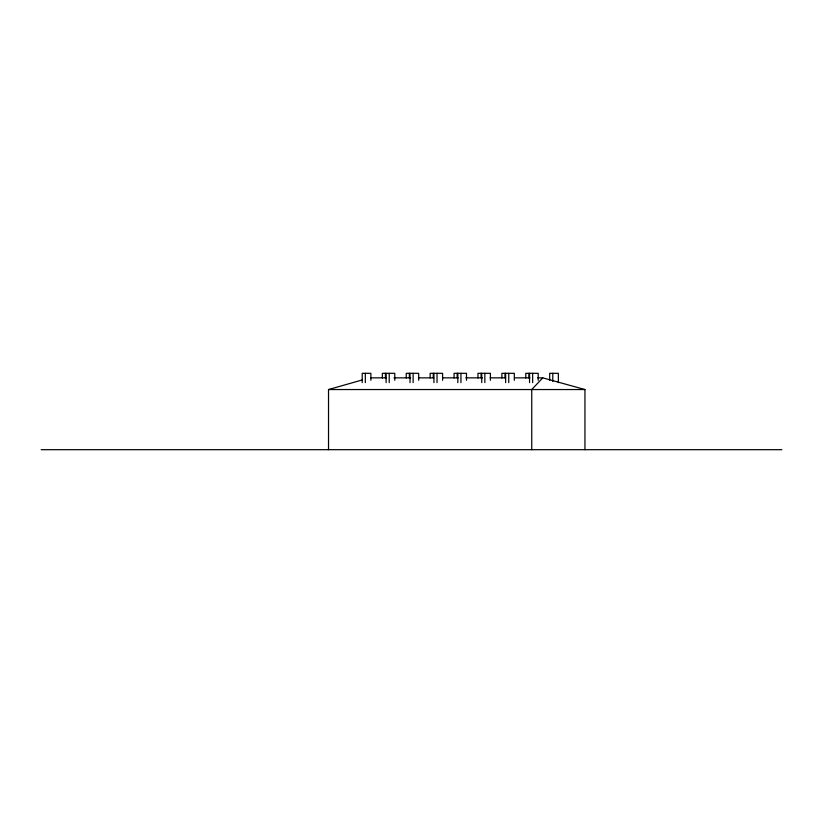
<?xml version="1.0" encoding="UTF-8"?>
<svg xmlns="http://www.w3.org/2000/svg" width="823" height="823" viewBox="0 0 823 823"><rect width="100%" height="100%" fill="white"/><g stroke="black" fill="none" stroke-linecap="round" stroke-linejoin="round"><path stroke-width="1.23" d="M584.947 449.687L584.947 389.546L542.758 377.85L531.74 389.546L531.74 449.687M328.521 449.687L328.521 389.546L362.367 379.917M370.906 377.85L386.296 377.85M393.991 377.85L410.667 377.85M418.362 377.85L433.752 377.85M442.723 377.85L458.113 377.85M465.808 377.85L482.484 377.85M490.179 377.85L505.569 377.85M514.55 377.85L529.94 377.85M537.635 377.85L542.758 377.85M328.521 389.546L584.947 389.546M41.15 449.687L781.85 449.687M558.354 382.623L558.354 373.313L549.692 373.313L549.692 380.298M552.799 373.313L552.799 381.461M538.211 380.298L538.211 373.313L525.784 373.313L525.784 377.963M532.656 373.313L532.656 382.623M529.549 373.313L529.549 382.623M528.891 373.313L528.891 377.963M514.313 380.298L514.313 373.313L501.876 373.313L501.876 377.963M508.748 373.313L508.748 382.623M505.641 373.313L505.641 382.623M504.983 373.313L504.983 377.963M490.405 380.298L490.405 373.313L477.968 373.313L477.968 377.963M484.84 373.313L484.84 382.623M481.733 373.313L481.733 382.623M481.074 373.313L481.074 377.963M466.497 380.298L466.497 373.313L454.07 373.313L454.07 377.963M460.942 373.313L460.942 382.623M457.835 373.313L457.835 382.623M457.176 373.313L457.176 377.963M442.589 380.298L442.589 373.313L430.162 373.313L430.162 377.963M437.034 373.313L437.034 382.623M433.927 373.313L433.927 382.623M433.268 373.313L433.268 377.963M418.691 380.298L418.691 373.313L406.253 373.313L406.253 377.963M413.125 373.313L413.125 382.623M410.019 373.313L410.019 382.623M409.36 373.313L409.36 377.963M394.783 380.298L394.783 373.313L382.345 373.313L382.345 377.963M389.217 373.313L389.217 382.623M386.11 373.313L386.11 382.623M385.452 373.313L385.452 377.963M370.875 380.298L370.875 373.313L362.213 373.313L362.213 382.623M365.319 373.313L365.319 382.623"/></g></svg>
